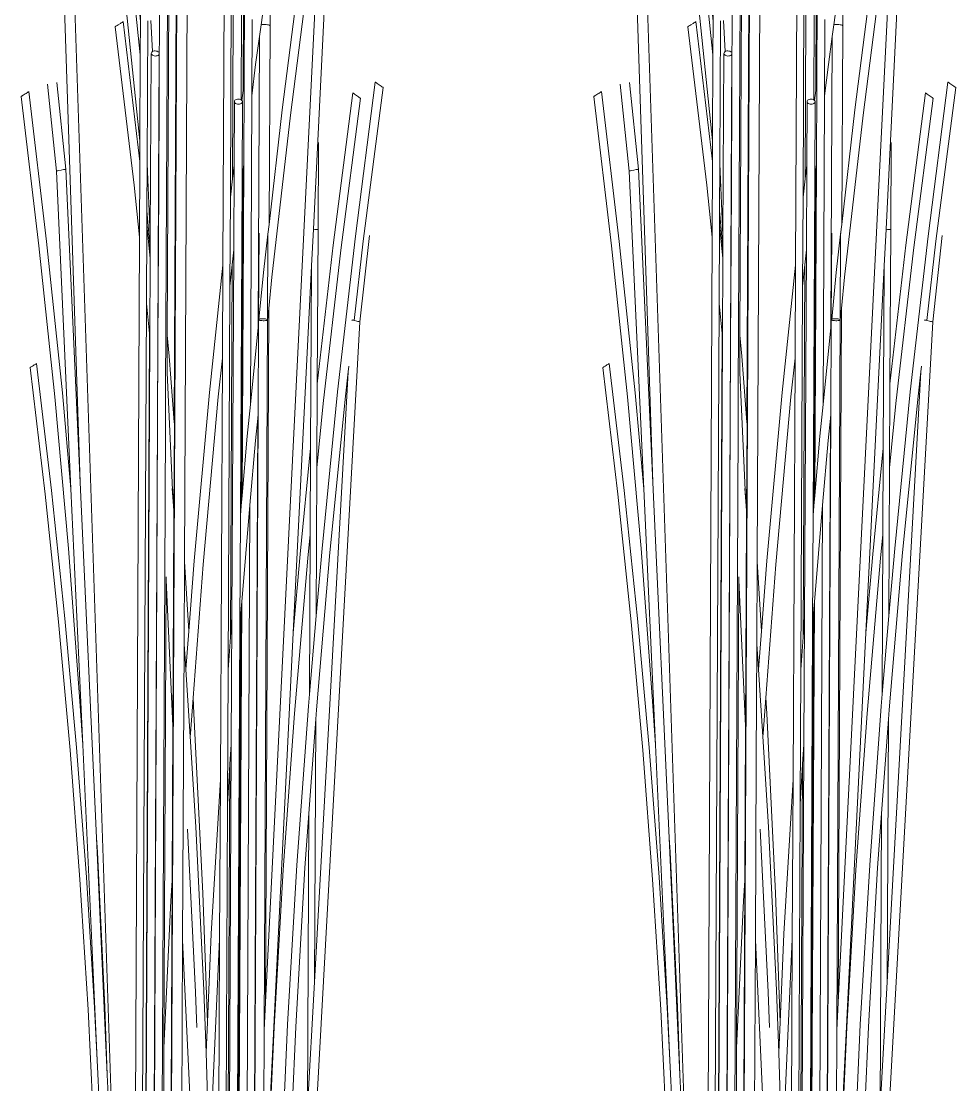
# Model space of a CAD drawing. Header units: inches. Extents: x 249 to 1192, y -18 to 440.
# Drawn here: x 631.338 to 632.329, y 181.661 to 182.788 of the extents above; entities that cross this region are included whole.
import ezdxf

# ---------------------------------------------------------------- set-up
doc = ezdxf.new("R2010")
doc.units = ezdxf.units.IN
doc.header["$MEASUREMENT"] = 0
doc.layers.add('DINDING', color=6, linetype='Continuous', lineweight=0)
doc.layers.add('VEGETASI', color=60, linetype='Continuous', lineweight=0)

# ---------------------------------------------------------------- blocks, each defined once
blk = doc.blocks.new('ampak samping')
for p, q in [((631.4911, 182.3965), (631.4942, 183.0554)), ((631.4929, 182.4555), (631.4957, 183.055)), ((631.4838, 182.6105), (631.4857, 183.0261)), ((631.5744, 182.7235), (631.5757, 182.9975)), ((631.5734, 182.7149), (631.5745, 182.9737)), ((632.0912, 182.6105), (632.0926, 182.917)), ((632.0985, 182.3965), (632.101, 182.9151)), ((632.1003, 182.4555), (632.1025, 182.9147)), ((632.1808, 182.7149), (632.1816, 182.8964)), ((632.1818, 182.7235), (632.1826, 182.8962)), ((631.4553, 182.8792), (631.4645, 182.7879)), ((632.0627, 182.8792), (632.0719, 182.7879)), ((631.4645, 182.7879), (631.4649, 182.8741)), ((632.0719, 182.7879), (632.0723, 182.8741)), ((631.5924, 182.7846), (631.6022, 182.8576)), ((631.6022, 182.8576), (631.6019, 182.7834)), ((631.6148, 182.6943), (631.6368, 182.8651)), ((631.6235, 182.6887), (631.6454, 182.8591)), ((632.1998, 182.7846), (632.2096, 182.8576)), ((632.2096, 182.8576), (632.2093, 182.7834)), ((632.2222, 182.6943), (632.2442, 182.8651)), ((632.2309, 182.6887), (632.2528, 182.8591)), ((631.5025, 182.8348), (631.5003, 182.3632)), ((631.5004, 182.3615), (631.5026, 182.8351)), ((631.6614, 182.8419), (631.6478, 182.5677)), ((632.1099, 182.8348), (632.1077, 182.3632)), ((632.1078, 182.3615), (632.11, 182.8351)), ((632.2688, 182.8419), (632.2552, 182.5677)), ((631.5518, 182.5298), (631.5531, 182.823)), ((631.5598, 182.6018), (631.5608, 182.8228)), ((632.1592, 182.5298), (632.1606, 182.823)), ((632.1672, 182.6018), (632.1682, 182.8228)), ((631.4639, 182.6615), (631.4492, 182.8019)), ((631.4643, 182.7527), (631.4586, 182.8075)), ((632.0713, 182.6615), (632.0566, 182.8019)), ((632.0717, 182.7527), (632.066, 182.8075)), ((631.4456, 182.7876), (631.445, 182.7871)), ((631.4456, 182.7876), (631.4461, 182.7878)), ((631.4461, 182.7878), (631.4462, 182.7879)), ((631.4638, 182.6397), (631.4462, 182.7879)), ((631.4643, 182.7527), (631.4645, 182.7879)), ((631.4714, 182.6374), (631.4721, 182.7886)), ((631.4756, 182.7892), (631.4771, 182.7561)), ((631.5621, 182.6213), (631.5629, 182.7958)), ((631.5712, 182.705), (631.5716, 182.7955)), ((631.5826, 182.7091), (631.583, 182.7902)), ((632.0531, 182.7876), (632.0524, 182.7871)), ((632.0531, 182.7876), (632.0535, 182.7878)), ((632.0535, 182.7878), (632.0536, 182.7879)), ((632.0712, 182.6397), (632.0536, 182.7879)), ((632.0717, 182.7527), (632.0719, 182.7879)), ((632.0788, 182.6374), (632.0795, 182.7886)), ((632.083, 182.7892), (632.0845, 182.7561)), ((632.1695, 182.6213), (632.1703, 182.7958)), ((632.1786, 182.705), (632.179, 182.7955)), ((632.1901, 182.7091), (632.1904, 182.7902)), ((631.4377, 182.7825), (631.4379, 182.7826)), ((631.4576, 182.6146), (631.4377, 182.7825)), ((631.4379, 182.7826), (631.4383, 182.7829)), ((631.4383, 182.7829), (631.439, 182.7833)), ((631.439, 182.7833), (631.4398, 182.7839)), ((631.439, 182.7833), (631.439, 182.7833)), ((631.4398, 182.7839), (631.4399, 182.7839)), ((631.4409, 182.7846), (631.4399, 182.7839)), ((631.4409, 182.7846), (631.4431, 182.7859)), ((631.4441, 182.7866), (631.4431, 182.7859)), ((631.4441, 182.7866), (631.4449, 182.7871)), ((631.4449, 182.7871), (631.445, 182.7871)), ((631.5907, 182.7722), (631.5924, 182.7846)), ((631.5924, 182.7846), (631.5935, 182.7847)), ((631.5924, 182.7846), (631.5924, 182.7846)), ((631.5935, 182.7847), (631.5949, 182.7848)), ((631.5949, 182.7848), (631.5963, 182.7848)), ((631.5963, 182.7848), (631.5978, 182.7847)), ((631.5978, 182.7847), (631.5991, 182.7846)), ((631.5991, 182.7846), (631.6003, 182.7844)), ((631.6003, 182.7844), (631.6012, 182.7841)), ((631.6019, 182.7834), (631.6009, 182.5728)), ((631.6012, 182.7841), (631.6017, 182.7838)), ((631.6017, 182.7838), (631.6019, 182.7834)), ((632.0451, 182.7825), (632.0453, 182.7826)), ((632.065, 182.6146), (632.0451, 182.7825)), ((632.0453, 182.7826), (632.0457, 182.7829)), ((632.0457, 182.7829), (632.0464, 182.7833)), ((632.0464, 182.7833), (632.0472, 182.7839)), ((632.0464, 182.7833), (632.0464, 182.7833)), ((632.0472, 182.7839), (632.0473, 182.7839)), ((632.0483, 182.7846), (632.0473, 182.7839)), ((632.0483, 182.7846), (632.0505, 182.7859)), ((632.0515, 182.7866), (632.0505, 182.7859)), ((632.0515, 182.7866), (632.0524, 182.7871)), ((632.0524, 182.7871), (632.0524, 182.7871)), ((632.1981, 182.7722), (632.1998, 182.7846)), ((632.1998, 182.7846), (632.201, 182.7847)), ((632.1998, 182.7846), (632.1998, 182.7846)), ((632.201, 182.7847), (632.2023, 182.7848)), ((632.2023, 182.7848), (632.2037, 182.7848)), ((632.2037, 182.7848), (632.2052, 182.7847)), ((632.2052, 182.7847), (632.2065, 182.7846)), ((632.2065, 182.7846), (632.2077, 182.7844)), ((632.2077, 182.7844), (632.2086, 182.7841)), ((632.2093, 182.7834), (632.2083, 182.5728)), ((632.2086, 182.7841), (632.2091, 182.7838)), ((632.2091, 182.7838), (632.2093, 182.7834)), ((631.5866, 182.7423), (631.5907, 182.7722)), ((631.5907, 182.7722), (631.5893, 182.4635)), ((632.1941, 182.7423), (632.1981, 182.7722)), ((632.1981, 182.7722), (632.1967, 182.4635)), ((631.4759, 182.7542), (631.4749, 182.5612)), ((631.4759, 182.7542), (631.476, 182.7549)), ((631.476, 182.7535), (631.4759, 182.7542)), ((631.476, 182.7549), (631.4764, 182.7556)), ((631.4764, 182.7529), (631.476, 182.7535)), ((631.4764, 182.7556), (631.4771, 182.7561)), ((631.4771, 182.7561), (631.478, 182.7565)), ((631.478, 182.7565), (631.479, 182.7568)), ((631.479, 182.7568), (631.4801, 182.7568)), ((631.4801, 182.7568), (631.4812, 182.7567)), ((631.4812, 182.7567), (631.4822, 182.7564)), ((631.4822, 182.7564), (631.4831, 182.7559)), ((631.4831, 182.7559), (631.4838, 182.7554)), ((631.4837, 182.6128), (631.4844, 182.754)), ((631.4838, 182.7554), (631.4842, 182.7547)), ((631.4842, 182.7547), (631.4844, 182.754)), ((631.4844, 182.754), (631.4842, 182.7533)), ((632.0833, 182.7542), (632.0823, 182.5612)), ((632.0833, 182.7542), (632.0834, 182.7549)), ((632.0834, 182.7535), (632.0833, 182.7542)), ((632.0834, 182.7549), (632.0838, 182.7556)), ((632.0838, 182.7529), (632.0834, 182.7535)), ((632.0838, 182.7556), (632.0845, 182.7561)), ((632.0845, 182.7561), (632.0854, 182.7565)), ((632.0854, 182.7565), (632.0864, 182.7568)), ((632.0864, 182.7568), (632.0875, 182.7568)), ((632.0875, 182.7568), (632.0886, 182.7567)), ((632.0886, 182.7567), (632.0897, 182.7564)), ((632.0897, 182.7564), (632.0905, 182.7559)), ((632.0905, 182.7559), (632.0912, 182.7554)), ((632.0911, 182.6128), (632.0918, 182.754)), ((632.0912, 182.7554), (632.0916, 182.7547)), ((632.0916, 182.7547), (632.0918, 182.754)), ((632.0918, 182.754), (632.0916, 182.7533)), ((631.4639, 182.6615), (631.4643, 182.7527)), ((631.4771, 182.7523), (631.4764, 182.7529)), ((631.478, 182.7518), (631.4771, 182.7523)), ((631.479, 182.7516), (631.478, 182.7518)), ((631.4801, 182.7514), (631.479, 182.7516)), ((631.4812, 182.7515), (631.4801, 182.7514)), ((631.4822, 182.7517), (631.4812, 182.7515)), ((631.4831, 182.7521), (631.4822, 182.7517)), ((631.4838, 182.7527), (631.4831, 182.7521)), ((631.4842, 182.7533), (631.4838, 182.7527)), ((631.5826, 182.7091), (631.5866, 182.7423)), ((632.0713, 182.6615), (632.0717, 182.7527)), ((632.0845, 182.7523), (632.0838, 182.7529)), ((632.0854, 182.7518), (632.0845, 182.7523)), ((632.0864, 182.7516), (632.0854, 182.7518)), ((632.0875, 182.7514), (632.0864, 182.7516)), ((632.0886, 182.7515), (632.0875, 182.7514)), ((632.0897, 182.7517), (632.0886, 182.7515)), ((632.0905, 182.7521), (632.0897, 182.7517)), ((632.0912, 182.7527), (632.0905, 182.7521)), ((632.0916, 182.7533), (632.0912, 182.7527)), ((632.1901, 182.7091), (632.1941, 182.7423)), ((631.366, 182.7215), (631.3753, 182.6294)), ((631.3759, 182.7234), (631.3852, 182.6313)), ((631.5734, 182.7149), (631.5744, 182.7235)), ((631.574, 182.6368), (631.5744, 182.7235)), ((631.6925, 182.5605), (631.7135, 182.7238)), ((631.7135, 182.7238), (631.7137, 182.7237)), ((631.7137, 182.7237), (631.7141, 182.7234)), ((631.7141, 182.7234), (631.7147, 182.723)), ((631.7147, 182.723), (631.7156, 182.7224)), ((631.7176, 182.721), (631.7156, 182.7224)), ((631.7197, 182.7195), (631.7176, 182.721)), ((631.9734, 182.7215), (631.9827, 182.6294)), ((631.9833, 182.7234), (631.9926, 182.6313)), ((632.1808, 182.7149), (632.1818, 182.7235)), ((632.1814, 182.6368), (632.1818, 182.7235)), ((632.2999, 182.5605), (632.3209, 182.7238)), ((632.3209, 182.7238), (632.3211, 182.7237)), ((632.3211, 182.7237), (632.3215, 182.7234)), ((632.3215, 182.7234), (632.3221, 182.723)), ((632.3221, 182.723), (632.323, 182.7224)), ((632.3251, 182.721), (632.323, 182.7224)), ((632.3271, 182.7195), (632.3251, 182.721)), ((631.338, 182.7086), (631.3382, 182.7087)), ((631.3568, 182.55), (631.338, 182.7086)), ((631.3382, 182.7087), (631.3385, 182.709)), ((631.3385, 182.709), (631.3392, 182.7094)), ((631.3392, 182.7094), (631.34, 182.7099)), ((631.34, 182.7099), (631.341, 182.7105)), ((631.34, 182.7099), (631.34, 182.7099)), ((631.342, 182.7112), (631.341, 182.7105)), ((631.341, 182.7105), (631.341, 182.7105)), ((631.3431, 182.7118), (631.342, 182.7112)), ((631.3431, 182.7118), (631.3449, 182.713)), ((631.3449, 182.713), (631.3455, 182.7134)), ((631.3455, 182.7134), (631.3459, 182.7136)), ((631.3459, 182.7136), (631.346, 182.7137)), ((631.3648, 182.5548), (631.346, 182.7137)), ((631.5721, 182.7043), (631.5734, 182.7149)), ((631.5811, 182.382), (631.5826, 182.7091)), ((631.6688, 182.5508), (631.6896, 182.7123)), ((631.6896, 182.7123), (631.6897, 182.7122)), ((631.6897, 182.7122), (631.6901, 182.7119)), ((631.6901, 182.7119), (631.6908, 182.7115)), ((631.6908, 182.7115), (631.6916, 182.7109)), ((631.6937, 182.7095), (631.6916, 182.7109)), ((631.6957, 182.7081), (631.6937, 182.7095)), ((631.7008, 182.555), (631.7218, 182.7181)), ((631.7197, 182.7195), (631.7206, 182.7189)), ((631.7206, 182.7189), (631.7212, 182.7185)), ((631.7212, 182.7185), (631.7216, 182.7182)), ((631.7216, 182.7182), (631.7218, 182.7181)), ((631.9454, 182.7086), (631.9456, 182.7087)), ((631.9642, 182.55), (631.9454, 182.7086)), ((631.9456, 182.7087), (631.946, 182.709)), ((631.946, 182.709), (631.9466, 182.7094)), ((631.9466, 182.7094), (631.9474, 182.7099)), ((631.9474, 182.7099), (631.9484, 182.7105)), ((631.9474, 182.7099), (631.9474, 182.7099)), ((631.9494, 182.7112), (631.9484, 182.7105)), ((631.9484, 182.7105), (631.9484, 182.7105)), ((631.9505, 182.7118), (631.9494, 182.7112)), ((631.9505, 182.7118), (631.9523, 182.713)), ((631.9523, 182.713), (631.9529, 182.7134)), ((631.9529, 182.7134), (631.9533, 182.7136)), ((631.9533, 182.7136), (631.9534, 182.7137)), ((631.9723, 182.5548), (631.9534, 182.7137)), ((632.1795, 182.7043), (632.1808, 182.7149)), ((632.1885, 182.382), (632.1901, 182.7091)), ((632.2762, 182.5508), (632.297, 182.7123)), ((632.297, 182.7123), (632.2971, 182.7122)), ((632.2971, 182.7122), (632.2976, 182.7119)), ((632.2976, 182.7119), (632.2982, 182.7115)), ((632.2982, 182.7115), (632.299, 182.7109)), ((632.3011, 182.7095), (632.299, 182.7109)), ((632.3031, 182.7081), (632.3011, 182.7095)), ((632.3082, 182.555), (632.3292, 182.7181)), ((632.3271, 182.7195), (632.328, 182.7189)), ((632.328, 182.7189), (632.3286, 182.7185)), ((632.3286, 182.7185), (632.329, 182.7182)), ((632.329, 182.7182), (632.3292, 182.7181)), ((631.5638, 182.6355), (631.5641, 182.7032)), ((631.5641, 182.7032), (631.5643, 182.7039)), ((631.5643, 182.7025), (631.5641, 182.7032)), ((631.5643, 182.7039), (631.5647, 182.7045)), ((631.5647, 182.7018), (631.5643, 182.7025)), ((631.5647, 182.7045), (631.5654, 182.705)), ((631.5654, 182.7012), (631.5647, 182.7018)), ((631.5654, 182.705), (631.5663, 182.7054)), ((631.5663, 182.7008), (631.5654, 182.7012)), ((631.5663, 182.7054), (631.5673, 182.7057)), ((631.5673, 182.7005), (631.5663, 182.7008)), ((631.5673, 182.7057), (631.5684, 182.7057)), ((631.5684, 182.7003), (631.5673, 182.7005)), ((631.5684, 182.7057), (631.5695, 182.7056)), ((631.5695, 182.7004), (631.5684, 182.7003)), ((631.5695, 182.7056), (631.5705, 182.7053)), ((631.5705, 182.7006), (631.5695, 182.7004)), ((631.5705, 182.7053), (631.5712, 182.705)), ((631.5714, 182.7011), (631.5705, 182.7006)), ((631.5712, 182.705), (631.5714, 182.7049)), ((631.5714, 182.7049), (631.5721, 182.7043)), ((631.5721, 182.7016), (631.5714, 182.7011)), ((631.5721, 182.7043), (631.5725, 182.7036)), ((631.5725, 182.7022), (631.5721, 182.7016)), ((631.5723, 182.6226), (631.5727, 182.7029)), ((631.5725, 182.7036), (631.5727, 182.7029)), ((631.5727, 182.7029), (631.5725, 182.7022)), ((631.677, 182.5454), (631.6977, 182.7066)), ((631.6957, 182.7081), (631.6965, 182.7075)), ((631.6965, 182.7075), (631.6972, 182.707)), ((631.6972, 182.707), (631.6976, 182.7067)), ((631.6976, 182.7067), (631.6977, 182.7066)), ((632.1712, 182.6355), (632.1716, 182.7032)), ((632.1716, 182.7032), (632.1717, 182.7039)), ((632.1717, 182.7025), (632.1716, 182.7032)), ((632.1717, 182.7039), (632.1721, 182.7045)), ((632.1721, 182.7018), (632.1717, 182.7025)), ((632.1721, 182.7045), (632.1728, 182.705)), ((632.1728, 182.7012), (632.1721, 182.7018)), ((632.1728, 182.705), (632.1737, 182.7054)), ((632.1737, 182.7008), (632.1728, 182.7012)), ((632.1737, 182.7054), (632.1747, 182.7057)), ((632.1747, 182.7005), (632.1737, 182.7008)), ((632.1747, 182.7057), (632.1758, 182.7057)), ((632.1758, 182.7003), (632.1747, 182.7005)), ((632.1758, 182.7057), (632.1769, 182.7056)), ((632.1769, 182.7004), (632.1758, 182.7003)), ((632.1769, 182.7056), (632.178, 182.7053)), ((632.1779, 182.7006), (632.1769, 182.7004)), ((632.1788, 182.7011), (632.1779, 182.7006)), ((632.178, 182.7053), (632.1786, 182.705)), ((632.1786, 182.705), (632.1788, 182.7049)), ((632.1788, 182.7049), (632.1795, 182.7043)), ((632.1795, 182.7016), (632.1788, 182.7011)), ((632.1795, 182.7043), (632.1799, 182.7036)), ((632.1799, 182.7022), (632.1795, 182.7016)), ((632.1797, 182.6226), (632.1801, 182.7029)), ((632.1799, 182.7036), (632.1801, 182.7029)), ((632.1801, 182.7029), (632.1799, 182.7022)), ((632.2844, 182.5454), (632.3051, 182.7066)), ((632.3031, 182.7081), (632.304, 182.7075)), ((632.304, 182.7075), (632.3046, 182.707)), ((632.3046, 182.707), (632.305, 182.7067)), ((632.305, 182.7067), (632.3051, 182.7066)), ((631.6009, 182.5728), (631.6148, 182.6943)), ((631.6038, 182.5169), (631.6235, 182.6887)), ((632.2083, 182.5728), (632.2222, 182.6943)), ((632.2112, 182.5169), (632.2309, 182.6887)), ((631.4638, 182.6397), (631.4639, 182.6615)), ((631.6532, 182.6598), (631.6528, 182.5675)), ((632.0712, 182.6397), (632.0713, 182.6615)), ((632.2606, 182.6598), (632.2602, 182.5675)), ((631.3753, 182.6294), (631.3754, 182.6295)), ((631.3754, 182.6295), (631.3759, 182.6295)), ((631.3767, 182.6297), (631.3759, 182.6296)), ((631.3759, 182.6296), (631.3759, 182.6295)), ((631.3778, 182.6299), (631.3767, 182.6297)), ((631.3778, 182.6299), (631.3802, 182.6304)), ((631.3802, 182.6304), (631.3827, 182.6309)), ((631.3837, 182.6311), (631.3827, 182.6309)), ((631.3845, 182.6312), (631.3837, 182.6311)), ((631.3845, 182.6312), (631.385, 182.6313)), ((631.385, 182.6313), (631.3852, 182.6313)), ((631.4634, 182.5593), (631.4638, 182.6397)), ((631.4712, 182.5874), (631.4714, 182.6374)), ((631.4714, 182.6374), (631.4749, 182.5612)), ((631.5621, 182.6213), (631.5638, 182.6355)), ((631.5634, 182.5459), (631.5638, 182.6355)), ((631.573, 182.6284), (631.574, 182.6368)), ((631.9827, 182.6294), (631.9828, 182.6295)), ((631.9828, 182.6295), (631.9833, 182.6295)), ((631.9841, 182.6297), (631.9833, 182.6296)), ((631.9833, 182.6296), (631.9833, 182.6295)), ((631.9852, 182.6299), (631.9841, 182.6297)), ((631.9852, 182.6299), (631.9877, 182.6304)), ((631.9877, 182.6304), (631.9901, 182.6309)), ((631.9912, 182.6311), (631.9901, 182.6309)), ((631.992, 182.6312), (631.9912, 182.6311)), ((631.992, 182.6312), (631.9924, 182.6313)), ((631.9924, 182.6313), (631.9926, 182.6313)), ((632.0708, 182.5593), (632.0712, 182.6397)), ((632.0786, 182.5874), (632.0788, 182.6374)), ((632.0788, 182.6374), (632.0823, 182.5612)), ((632.1695, 182.6213), (632.1712, 182.6355)), ((632.1708, 182.5459), (632.1712, 182.6355)), ((632.1804, 182.6284), (632.1814, 182.6368)), ((631.5598, 182.6018), (631.5621, 182.6213)), ((631.5723, 182.6226), (631.573, 182.6284)), ((632.1672, 182.6018), (632.1695, 182.6213)), ((632.1797, 182.6226), (632.1804, 182.6284)), ((631.4634, 182.5593), (631.4576, 182.6146)), ((631.4829, 182.4482), (631.4837, 182.6128)), ((631.483, 182.4463), (631.4838, 182.6105)), ((631.4837, 182.6128), (631.4838, 182.6105)), ((632.0708, 182.5593), (632.065, 182.6146)), ((632.0903, 182.4482), (632.0911, 182.6128)), ((632.0904, 182.4463), (632.0912, 182.6105)), ((632.0911, 182.6128), (632.0912, 182.6105)), ((631.5593, 182.5074), (631.5598, 182.6018)), ((632.1667, 182.5074), (632.1672, 182.6018)), ((631.4711, 182.5719), (631.4712, 182.5874)), ((631.4744, 182.5514), (631.4712, 182.5874)), ((632.0785, 182.5719), (632.0786, 182.5874)), ((632.0818, 182.5514), (632.0786, 182.5874)), ((631.4707, 182.4889), (631.4711, 182.5719)), ((631.4744, 182.5405), (631.4711, 182.5719)), ((631.5903, 182.5637), (631.5898, 182.4719)), ((631.5951, 182.522), (631.5997, 182.5624)), ((631.5997, 182.5624), (631.5993, 182.4716)), ((631.5997, 182.5624), (631.6009, 182.5728)), ((631.5997, 182.5635), (631.5997, 182.5624)), ((631.6478, 182.5677), (631.6458, 182.5291)), ((631.6494, 182.5676), (631.6478, 182.5677)), ((631.6511, 182.5676), (631.6494, 182.5676)), ((631.6511, 182.5676), (631.6518, 182.5676)), ((631.6518, 182.5676), (631.6523, 182.5675)), ((631.652, 182.4038), (631.6528, 182.5675)), ((631.6523, 182.5675), (631.6527, 182.5675)), ((631.6527, 182.5675), (631.6528, 182.5675)), ((632.0781, 182.4889), (632.0785, 182.5719)), ((632.0818, 182.5405), (632.0785, 182.5719)), ((632.1977, 182.5637), (632.1972, 182.4719)), ((632.2025, 182.522), (632.2071, 182.5624)), ((632.2071, 182.5624), (632.2067, 182.4716)), ((632.2071, 182.5624), (632.2083, 182.5728)), ((632.2072, 182.5635), (632.2071, 182.5624)), ((632.2552, 182.5677), (632.2533, 182.5291)), ((632.2568, 182.5676), (632.2552, 182.5677)), ((632.2585, 182.5676), (632.2568, 182.5676)), ((632.2585, 182.5676), (632.2592, 182.5676)), ((632.2592, 182.5676), (632.2597, 182.5675)), ((632.2594, 182.4038), (632.2602, 182.5675)), ((632.2597, 182.5675), (632.2601, 182.5675)), ((632.2601, 182.5675), (632.2602, 182.5675)), ((631.3816, 182.3944), (631.3648, 182.5548)), ((631.4744, 182.5405), (631.4744, 182.5514)), ((631.4748, 182.5468), (631.4744, 182.5514)), ((631.4748, 182.5468), (631.4749, 182.5612)), ((631.652, 182.4038), (631.6688, 182.5508)), ((631.6736, 182.3955), (631.6925, 182.5605)), ((631.6912, 182.471), (631.7008, 182.555)), ((631.7074, 182.561), (631.6972, 182.4694)), ((631.989, 182.3944), (631.9723, 182.5548)), ((632.0818, 182.5405), (632.0818, 182.5514)), ((632.0823, 182.5468), (632.0818, 182.5514)), ((632.0823, 182.5468), (632.0823, 182.5612)), ((632.2594, 182.4038), (632.2762, 182.5508)), ((632.281, 182.3955), (632.2999, 182.5605)), ((632.2986, 182.471), (632.3082, 182.555)), ((632.3148, 182.561), (632.3047, 182.4694)), ((631.3735, 182.3902), (631.3568, 182.55)), ((631.4748, 182.5365), (631.4744, 182.5405)), ((631.4748, 182.5365), (631.4748, 182.5468)), ((631.5617, 182.53), (631.5634, 182.5459)), ((631.6584, 182.3829), (631.677, 182.5454)), ((631.9809, 182.3902), (631.9642, 182.55)), ((632.0822, 182.5365), (632.0818, 182.5405)), ((632.0822, 182.5365), (632.0823, 182.5468)), ((632.1691, 182.53), (632.1708, 182.5459)), ((632.2658, 182.3829), (632.2844, 182.5454)), ((631.4744, 182.4537), (631.4748, 182.5365)), ((631.5376, 182.3947), (631.5518, 182.5298)), ((631.5513, 182.4311), (631.5518, 182.5298)), ((631.5593, 182.5074), (631.5617, 182.53)), ((632.0818, 182.4537), (632.0822, 182.5365)), ((632.145, 182.3947), (632.1592, 182.5298)), ((632.1587, 182.4311), (632.1592, 182.5298)), ((632.1667, 182.5074), (632.1691, 182.53)), ((631.5901, 182.4722), (631.5951, 182.522)), ((631.6005, 182.4838), (631.6038, 182.5169)), ((632.1976, 182.4722), (632.2025, 182.522)), ((632.2079, 182.4838), (632.2112, 182.5169)), ((631.474, 182.4573), (631.4707, 182.4889)), ((631.5993, 182.4716), (631.6005, 182.4838)), ((632.0814, 182.4573), (632.0781, 182.4889)), ((632.2067, 182.4716), (632.2079, 182.4838)), ((631.5898, 182.4719), (631.59, 182.4721)), ((631.59, 182.4716), (631.5898, 182.4719)), ((631.5898, 182.4719), (631.5898, 182.4688)), ((631.59, 182.4721), (631.5901, 182.4722)), ((631.5905, 182.4714), (631.59, 182.4716)), ((631.5901, 182.4722), (631.5904, 182.4724)), ((631.5904, 182.4724), (631.5912, 182.4726)), ((631.5912, 182.4726), (631.5922, 182.4727)), ((631.5922, 182.4727), (631.5933, 182.4728)), ((631.5933, 182.4728), (631.5945, 182.4728)), ((631.5945, 182.4728), (631.5958, 182.4727)), ((631.5958, 182.4727), (631.5969, 182.4726)), ((631.5969, 182.4726), (631.5979, 182.4724)), ((631.5979, 182.4724), (631.5987, 182.4721)), ((631.5987, 182.4721), (631.5991, 182.4719)), ((631.5991, 182.4719), (631.5993, 182.4716)), ((631.5993, 182.4716), (631.5991, 182.4714)), ((631.6886, 182.4716), (631.689, 182.4715)), ((632.1972, 182.4719), (632.1974, 182.4721)), ((632.1974, 182.4716), (632.1972, 182.4719)), ((632.1972, 182.4719), (632.1972, 182.4688)), ((632.1974, 182.4721), (632.1976, 182.4722)), ((632.1979, 182.4714), (632.1974, 182.4716)), ((632.1976, 182.4722), (632.1979, 182.4724)), ((632.1979, 182.4724), (632.1986, 182.4726)), ((632.1986, 182.4726), (632.1996, 182.4727)), ((632.1996, 182.4727), (632.2007, 182.4728)), ((632.2007, 182.4728), (632.202, 182.4728)), ((632.202, 182.4728), (632.2032, 182.4727)), ((632.2032, 182.4727), (632.2043, 182.4726)), ((632.2043, 182.4726), (632.2053, 182.4724)), ((632.2053, 182.4724), (632.2061, 182.4721)), ((632.2061, 182.4721), (632.2065, 182.4719)), ((632.2065, 182.4719), (632.2067, 182.4716)), ((632.2067, 182.4716), (632.2065, 182.4714)), ((632.296, 182.4716), (632.2964, 182.4715)), ((631.5811, 182.382), (631.5893, 182.4635)), ((631.5893, 182.4635), (631.5898, 182.4688)), ((631.5898, 182.4688), (631.5893, 182.372)), ((631.5912, 182.4711), (631.5905, 182.4714)), ((631.5922, 182.4709), (631.5912, 182.4711)), ((631.5933, 182.4708), (631.5922, 182.4709)), ((631.5946, 182.4707), (631.5933, 182.4708)), ((631.5958, 182.4707), (631.5946, 182.4707)), ((631.5969, 182.4708), (631.5958, 182.4707)), ((631.5979, 182.4709), (631.5969, 182.4708)), ((631.5987, 182.4711), (631.5979, 182.4709)), ((631.5991, 182.4714), (631.5987, 182.4711)), ((631.689, 182.4715), (631.6894, 182.4714)), ((631.6894, 182.4714), (631.6899, 182.4713)), ((631.6899, 182.4713), (631.6903, 182.4712)), ((631.6903, 182.4712), (631.6912, 182.471)), ((631.6912, 182.471), (631.6914, 182.4709)), ((631.6914, 182.4709), (631.6938, 182.4703)), ((631.6938, 182.4703), (631.6949, 182.47)), ((631.6949, 182.47), (631.6959, 182.4698)), ((631.6959, 182.4698), (631.6966, 182.4696)), ((631.6966, 182.4696), (631.6971, 182.4695)), ((631.6971, 182.4695), (631.6972, 182.4694)), ((632.1885, 182.382), (632.1967, 182.4635)), ((632.1967, 182.4635), (632.1972, 182.4688)), ((632.1972, 182.4688), (632.1967, 182.372)), ((632.1986, 182.4711), (632.1979, 182.4714)), ((632.1996, 182.4709), (632.1986, 182.4711)), ((632.2007, 182.4708), (632.1996, 182.4709)), ((632.202, 182.4707), (632.2007, 182.4708)), ((632.2032, 182.4707), (632.202, 182.4707)), ((632.2043, 182.4708), (632.2032, 182.4707)), ((632.2053, 182.4709), (632.2043, 182.4708)), ((632.2061, 182.4711), (632.2053, 182.4709)), ((632.2065, 182.4714), (632.2061, 182.4711)), ((632.2964, 182.4715), (632.2968, 182.4714)), ((632.2968, 182.4714), (632.2973, 182.4713)), ((632.2973, 182.4713), (632.2977, 182.4712)), ((632.2977, 182.4712), (632.2986, 182.471)), ((632.2986, 182.471), (632.2988, 182.4709)), ((632.2988, 182.4709), (632.3012, 182.4703)), ((632.3012, 182.4703), (632.3024, 182.47)), ((632.3024, 182.47), (632.3033, 182.4698)), ((632.3033, 182.4698), (632.304, 182.4696)), ((632.304, 182.4696), (632.3045, 182.4695)), ((632.3045, 182.4695), (632.3047, 182.4694)), ((631.4744, 182.4537), (631.474, 182.4573)), ((631.4927, 182.4155), (631.4929, 182.4555)), ((631.4949, 182.4331), (631.4929, 182.4555)), ((632.0818, 182.4537), (632.0814, 182.4573)), ((632.1002, 182.4155), (632.1003, 182.4555)), ((632.1024, 182.4331), (632.1003, 182.4555)), ((631.4825, 182.3653), (631.4829, 182.4482)), ((631.4826, 182.3635), (631.483, 182.4463)), ((632.0899, 182.3653), (632.0903, 182.4482)), ((632.09, 182.3635), (632.0904, 182.4463)), ((631.5003, 182.3632), (631.4949, 182.4331)), ((631.547, 182.3901), (631.5513, 182.4311)), ((632.1077, 182.3632), (632.1024, 182.4331)), ((632.1544, 182.3901), (632.1587, 182.4311)), ((631.3475, 182.4211), (631.3476, 182.4212)), ((631.3476, 182.4212), (631.3479, 182.4214)), ((631.3479, 182.4214), (631.3485, 182.4218)), ((631.3485, 182.4218), (631.3492, 182.4222)), ((631.3492, 182.4222), (631.35, 182.4227)), ((631.3492, 182.4222), (631.3492, 182.4222)), ((631.35, 182.4227), (631.3509, 182.4233)), ((631.35, 182.4227), (631.35, 182.4227)), ((631.3509, 182.4233), (631.3518, 182.4238)), ((631.3509, 182.4233), (631.3509, 182.4233)), ((631.3518, 182.4238), (631.3526, 182.4243)), ((631.3518, 182.4238), (631.3518, 182.4238)), ((631.3533, 182.4248), (631.3526, 182.4244)), ((631.3526, 182.4243), (631.3526, 182.4244)), ((631.3533, 182.4248), (631.3538, 182.4251)), ((631.3538, 182.4251), (631.3542, 182.4254)), ((631.3542, 182.4254), (631.3543, 182.4254)), ((631.4927, 182.4119), (631.4927, 182.4155)), ((631.682, 182.3907), (631.6849, 182.4165)), ((631.6853, 182.4226), (631.6849, 182.4165)), ((631.9549, 182.4211), (631.955, 182.4212)), ((631.955, 182.4212), (631.9554, 182.4214)), ((631.9554, 182.4214), (631.9559, 182.4218)), ((631.9559, 182.4218), (631.9566, 182.4222)), ((631.9566, 182.4222), (631.9574, 182.4227)), ((631.9566, 182.4222), (631.9566, 182.4222)), ((631.9574, 182.4227), (631.9583, 182.4233)), ((631.9574, 182.4227), (631.9574, 182.4227)), ((631.9583, 182.4233), (631.9592, 182.4238)), ((631.9583, 182.4233), (631.9583, 182.4233)), ((631.9592, 182.4238), (631.96, 182.4243)), ((631.9592, 182.4238), (631.9592, 182.4238)), ((631.9607, 182.4248), (631.96, 182.4244)), ((631.96, 182.4243), (631.96, 182.4244)), ((631.9607, 182.4248), (631.9612, 182.4251)), ((631.9612, 182.4251), (631.9616, 182.4254)), ((631.9616, 182.4254), (631.9617, 182.4254)), ((632.1001, 182.4119), (632.1002, 182.4155)), ((632.2894, 182.3907), (632.2923, 182.4165)), ((632.2927, 182.4226), (632.2923, 182.4165)), ((631.5888, 182.3669), (631.5893, 182.372)), ((632.1962, 182.3669), (632.1967, 182.372)), ((631.4826, 182.3635), (631.4825, 182.3653)), ((631.5004, 182.3615), (631.5003, 182.3632)), ((632.09, 182.3635), (632.0899, 182.3653)), ((632.1078, 182.3615), (632.1077, 182.3632))]:
    blk.add_line(p, q)
at = {"layer": 'VEGETASI'}
for p, q in [((631.6516, 182.8446), (631.5971, 181.7478)), ((632.259, 182.8446), (632.2045, 181.7478)), ((631.3826, 182.8376), (631.4005, 182.2991)), ((631.3937, 182.839), (631.4404, 181.4305)), ((631.503, 182.8362), (631.4939, 180.9436)), ((631.5141, 182.8359), (631.5112, 182.2153)), ((631.99, 182.8376), (632.0079, 182.2991)), ((632.0011, 182.839), (632.0478, 181.4305)), ((632.1104, 182.8362), (632.1013, 180.9436)), ((632.1216, 182.8359), (632.1186, 182.2153)), ((631.3852, 182.6313), (631.4005, 182.2991)), ((631.5723, 182.2854), (631.574, 182.6368)), ((631.9926, 182.6313), (632.0079, 182.2991)), ((632.1797, 182.2854), (632.1814, 182.6368)), ((631.3753, 182.6294), (631.3907, 182.2925)), ((631.5723, 182.6226), (631.5705, 182.2643)), ((631.573, 182.6284), (631.5714, 182.2743)), ((631.9827, 182.6294), (631.9982, 182.2925)), ((632.1797, 182.6226), (632.1779, 182.2643)), ((632.1804, 182.6284), (632.1788, 182.2743)), ((631.4564, 181.0807), (631.4634, 182.5593)), ((632.0638, 181.0807), (632.0708, 182.5593)), ((631.5634, 182.5459), (631.5615, 182.1566)), ((632.1708, 182.5459), (632.1689, 182.1566)), ((631.5617, 182.53), (631.5599, 182.1351)), ((631.6458, 182.5291), (631.6265, 182.1398)), ((631.6449, 182.3355), (631.6458, 182.5291)), ((632.1691, 182.53), (632.1673, 182.1351)), ((632.2533, 182.5291), (632.2339, 182.1398)), ((632.2523, 182.3355), (632.2533, 182.5291)), ((631.5574, 182.1005), (631.5593, 182.5074)), ((632.1648, 182.1005), (632.1667, 182.5074)), ((631.4635, 180.9436), (631.4707, 182.4889)), ((631.6005, 182.4838), (631.5971, 181.7478)), ((632.0709, 180.9436), (632.0781, 182.4889)), ((632.2079, 182.4838), (632.2045, 181.7478)), ((631.5993, 182.4716), (631.5957, 181.7187)), ((632.2067, 182.4716), (632.2031, 181.7187)), ((631.6972, 182.4694), (631.6482, 181.5845)), ((632.3047, 182.4694), (632.2556, 181.5845)), ((631.474, 182.4573), (631.467, 180.9436)), ((631.4744, 182.4537), (631.4672, 180.9436)), ((632.0814, 182.4573), (632.0744, 180.9436)), ((632.0818, 182.4537), (632.0746, 180.9436)), ((631.5492, 181.9843), (631.5513, 182.4311)), ((632.1566, 181.9843), (632.1587, 182.4311)), ((631.3634, 182.2868), (631.3475, 182.4211)), ((631.3702, 182.2908), (631.3543, 182.4254)), ((631.4927, 182.4155), (631.4988, 182.2837)), ((631.6849, 182.4165), (631.649, 181.7693)), ((631.9708, 182.2868), (631.9549, 182.4211)), ((631.9776, 182.2908), (631.9617, 182.4254)), ((632.1002, 182.4155), (632.1062, 182.2837)), ((632.2923, 182.4165), (632.2564, 181.7693)), ((631.3907, 182.2925), (631.3816, 182.3944)), ((631.4909, 182.3509), (631.4911, 182.3965)), ((631.5214, 182.216), (631.5376, 182.3947)), ((631.6516, 182.3147), (631.652, 182.4038)), ((631.657, 182.2292), (631.6736, 182.3955)), ((631.9982, 182.2925), (631.989, 182.3944)), ((632.0983, 182.3509), (632.0985, 182.3965)), ((632.1288, 182.216), (632.145, 182.3947)), ((632.259, 182.3147), (632.2594, 182.4038)), ((632.2644, 182.2292), (632.281, 182.3955)), ((631.388, 182.2293), (631.3735, 182.3902)), ((631.5309, 182.2121), (631.547, 182.3901)), ((631.5777, 182.3482), (631.5811, 182.382)), ((631.6516, 182.3147), (631.6584, 182.3829)), ((631.6654, 182.225), (631.682, 182.3907)), ((631.9954, 182.2293), (631.9809, 182.3902)), ((632.1383, 182.2121), (632.1544, 182.3901)), ((632.1851, 182.3482), (632.1885, 182.382)), ((632.259, 182.3147), (632.2658, 182.3829)), ((632.2728, 182.225), (632.2894, 182.3907)), ((631.5893, 182.372), (631.5852, 181.5073)), ((632.1967, 182.372), (632.1926, 181.5073)), ((631.4825, 182.3653), (631.4757, 180.9436)), ((631.476, 180.9436), (631.4826, 182.3635)), ((631.5, 182.2691), (631.5004, 182.3615)), ((631.5888, 182.3669), (631.5848, 181.5001)), ((631.5865, 182.3438), (631.5888, 182.3669)), ((632.0899, 182.3653), (632.0831, 180.9436)), ((632.0834, 180.9436), (632.09, 182.3635)), ((632.1074, 182.2691), (632.1078, 182.3615)), ((632.1962, 182.3669), (632.1922, 181.5001)), ((632.1939, 182.3438), (632.1962, 182.3669)), ((631.4906, 182.2889), (631.4909, 182.3509)), ((631.5723, 182.2854), (631.5777, 182.3482)), ((632.098, 182.2889), (632.0983, 182.3509)), ((632.1797, 182.2854), (632.1851, 182.3482)), ((631.5806, 182.2752), (631.5865, 182.3438)), ((632.188, 182.2752), (632.1939, 182.3438)), ((631.6337, 182.2233), (631.6449, 182.3355)), ((631.6445, 182.244), (631.6449, 182.3355)), ((632.2411, 182.2233), (632.2523, 182.3355)), ((632.2519, 182.244), (632.2523, 182.3355)), ((631.6508, 182.1577), (631.6516, 182.3147)), ((632.2583, 182.1577), (632.259, 182.3147)), ((631.3907, 182.2925), (631.4032, 182.0209)), ((631.4005, 182.2991), (631.4178, 181.9226)), ((631.4988, 182.2837), (631.498, 182.2928)), ((631.9982, 182.2925), (632.0106, 182.0209)), ((632.0079, 182.2991), (632.0252, 181.9226)), ((632.1062, 182.2837), (632.1054, 182.2928)), ((631.3775, 182.1515), (631.3634, 182.2868)), ((631.3844, 182.1551), (631.3702, 182.2908)), ((631.4905, 182.2758), (631.4906, 182.2889)), ((631.4992, 182.279), (631.4988, 182.2837)), ((631.5714, 182.2743), (631.5723, 182.2854)), ((631.9849, 182.1515), (631.9708, 182.2868)), ((631.9918, 182.1551), (631.9776, 182.2908)), ((632.098, 182.2758), (632.098, 182.2889)), ((632.1066, 182.279), (632.1062, 182.2837)), ((632.1788, 182.2743), (632.1797, 182.2854)), ((631.4843, 180.9436), (631.4905, 182.2758)), ((631.5, 182.2691), (631.4992, 182.279)), ((631.4996, 182.1796), (631.5, 182.2691)), ((631.5705, 182.2643), (631.5714, 182.2743)), ((631.5718, 182.1728), (631.5806, 182.2752)), ((631.5761, 181.3251), (631.5806, 182.2752)), ((632.0917, 180.9436), (632.098, 182.2758)), ((632.1074, 182.2691), (632.1066, 182.279)), ((632.107, 182.1796), (632.1074, 182.2691)), ((632.1779, 182.2643), (632.1788, 182.2743)), ((632.1792, 182.1728), (632.188, 182.2752)), ((632.1836, 181.3251), (632.188, 182.2752)), ((631.5699, 182.1478), (631.5705, 182.2643)), ((632.1774, 182.1478), (632.1779, 182.2643)), ((631.642, 182.2191), (631.6445, 182.244)), ((631.6437, 182.0748), (631.6445, 182.244)), ((632.2494, 182.2191), (632.2519, 182.244)), ((632.2511, 182.0748), (632.2519, 182.244)), ((631.4003, 182.0675), (631.388, 182.2293)), ((631.6508, 182.1577), (631.657, 182.2292)), ((631.6511, 182.0582), (631.6654, 182.225)), ((632.0077, 182.0675), (631.9954, 182.2293)), ((632.2583, 182.1577), (632.2644, 182.2292)), ((632.2585, 182.0582), (632.2728, 182.225)), ((631.5112, 182.2153), (631.5108, 182.1278)), ((631.5158, 182.1416), (631.5112, 182.2153)), ((631.5158, 182.1416), (631.5214, 182.216)), ((631.6265, 182.1398), (631.6337, 182.2233)), ((631.6278, 182.0542), (631.642, 182.2191)), ((632.1186, 182.2153), (632.1182, 182.1278)), ((632.1232, 182.1416), (632.1186, 182.2153)), ((632.1232, 182.1416), (632.1288, 182.216)), ((632.2339, 182.1398), (632.2411, 182.2233)), ((632.2352, 182.0542), (632.2494, 182.2191)), ((631.5202, 182.0708), (631.5309, 182.2121)), ((632.1276, 182.0708), (632.1383, 182.2121)), ((631.4894, 181.6998), (631.4917, 182.1956)), ((631.4917, 182.1993), (631.4917, 182.1956)), ((631.4917, 182.1956), (631.4988, 182.0412)), ((632.0968, 181.6998), (632.0991, 182.1956)), ((632.0991, 182.1993), (632.0991, 182.1956)), ((632.0991, 182.1956), (632.1062, 182.0412)), ((631.4989, 182.0391), (631.4996, 182.1796)), ((632.1063, 182.0391), (632.107, 182.1796)), ((631.5669, 181.1397), (631.5718, 182.1728)), ((631.5708, 182.1603), (631.5715, 182.1696)), ((631.5715, 182.1696), (631.5718, 182.1728)), ((632.1744, 181.1397), (632.1792, 182.1728)), ((632.1783, 182.1603), (632.1789, 182.1696)), ((632.1789, 182.1696), (632.1792, 182.1728)), ((631.5599, 182.1351), (631.5615, 182.1566)), ((631.5608, 182.0215), (631.5615, 182.1566)), ((631.5708, 182.1603), (631.566, 181.1212)), ((631.5699, 182.1478), (631.5708, 182.1603)), ((631.6437, 182.0748), (631.6508, 182.1577)), ((632.1673, 182.1351), (632.1689, 182.1566)), ((632.1682, 182.0215), (632.1689, 182.1566)), ((632.1783, 182.1603), (632.1734, 181.1212)), ((632.1774, 182.1478), (632.1783, 182.1603)), ((632.2511, 182.0748), (632.2583, 182.1577)), ((631.3898, 182.0153), (631.3775, 182.1515)), ((631.3967, 182.0183), (631.3844, 182.1551)), ((631.5699, 182.1478), (631.5649, 181.0993)), ((631.9972, 182.0153), (631.9849, 182.1515)), ((632.0041, 182.0183), (631.9918, 182.1551)), ((632.1774, 182.1478), (632.1724, 181.0993)), ((631.5127, 182.1011), (631.5158, 182.1416)), ((631.5574, 182.1005), (631.5599, 182.1351)), ((631.6265, 182.1398), (631.5946, 181.4971)), ((632.1201, 182.1011), (632.1232, 182.1416)), ((632.1648, 182.1005), (632.1673, 182.1351)), ((632.2339, 182.1398), (632.202, 181.4971)), ((631.5108, 182.1278), (631.5102, 182.0059)), ((631.5123, 182.1071), (631.5108, 182.1278)), ((632.1182, 182.1278), (632.1176, 182.0059)), ((632.1197, 182.1071), (632.1182, 182.1278)), ((631.5127, 182.1011), (631.5123, 182.1071)), ((631.5172, 182.03), (631.5127, 182.1011)), ((631.5568, 181.9583), (631.5574, 182.1005)), ((632.1201, 182.1011), (632.1197, 182.1071)), ((632.1246, 182.03), (632.1201, 182.1011)), ((632.1642, 181.9583), (632.1648, 182.1005)), ((631.4032, 182.0209), (631.4003, 182.0675)), ((631.5174, 182.0331), (631.5202, 182.0708)), ((631.5212, 182.0543), (631.5202, 182.0708)), ((631.6426, 182.0619), (631.6437, 182.0748)), ((632.0106, 182.0209), (632.0077, 182.0675)), ((632.1248, 182.0331), (632.1276, 182.0708)), ((632.1287, 182.0543), (632.1276, 182.0708)), ((632.25, 182.0619), (632.2511, 182.0748)), ((631.6304, 181.8935), (631.6426, 182.0619)), ((631.6503, 182.0483), (631.6511, 182.0582)), ((632.2379, 181.8935), (632.25, 182.0619)), ((632.2577, 182.0483), (632.2585, 182.0582)), ((631.5306, 181.8637), (631.5212, 182.0543)), ((631.6158, 181.8884), (631.6278, 182.0542)), ((631.6431, 181.9484), (631.6503, 182.0483)), ((631.649, 181.7693), (631.6503, 182.0483)), ((632.138, 181.8637), (632.1287, 182.0543)), ((632.2233, 181.8884), (632.2352, 182.0542)), ((632.2505, 181.9484), (632.2577, 182.0483)), ((632.2564, 181.7693), (632.2577, 182.0483)), ((631.4988, 182.0412), (631.498, 181.8774)), ((631.4981, 181.8789), (631.4989, 182.0391)), ((631.4988, 182.0412), (631.4989, 182.0391)), ((631.5172, 182.03), (631.5174, 182.0331)), ((632.1062, 182.0412), (632.1055, 181.8774)), ((632.1056, 181.8789), (632.1063, 182.0391)), ((632.1062, 182.0412), (632.1063, 182.0391)), ((632.1246, 182.03), (632.1248, 182.0331)), ((631.4032, 182.0209), (631.4186, 181.6869)), ((631.5231, 181.9343), (631.5172, 182.03)), ((631.5608, 182.0215), (631.5561, 181.0356)), ((631.5593, 182.0005), (631.5608, 182.0215)), ((632.0106, 182.0209), (632.026, 181.6869)), ((632.1306, 181.9343), (632.1246, 182.03)), ((632.1682, 182.0215), (632.1635, 181.0356)), ((632.1667, 182.0005), (632.1682, 182.0215)), ((631.4002, 181.8782), (631.3898, 182.0153)), ((631.4072, 181.8808), (631.3967, 182.0183)), ((632.0077, 181.8782), (631.9972, 182.0153)), ((632.0146, 181.8808), (632.0041, 182.0183)), ((631.5102, 182.0059), (631.5092, 181.8138)), ((631.5593, 182.0005), (631.5549, 181.0615)), ((631.5589, 181.9943), (631.5593, 182.0005)), ((632.1176, 182.0059), (632.1167, 181.8138)), ((632.1667, 182.0005), (632.1624, 181.0615)), ((632.1663, 181.9943), (632.1667, 182.0005)), ((631.5568, 181.9583), (631.5589, 181.9943)), ((632.1642, 181.9583), (632.1663, 181.9943)), ((631.5396, 181.8207), (631.5492, 181.9843)), ((631.5484, 181.8152), (631.5492, 181.9843)), ((632.147, 181.8207), (632.1566, 181.9843)), ((632.1558, 181.8152), (632.1566, 181.9843)), ((631.5528, 181.109), (631.5568, 181.9583)), ((632.1602, 181.109), (632.1642, 181.9583)), ((631.6389, 181.8905), (631.6431, 181.9484)), ((631.6417, 181.6364), (631.6431, 181.9484)), ((632.2463, 181.8905), (632.2505, 181.9484)), ((632.2491, 181.6364), (632.2505, 181.9484)), ((631.5145, 181.9317), (631.5229, 181.7589)), ((631.5316, 181.7608), (631.5231, 181.9343)), ((632.1219, 181.9317), (632.1303, 181.7589)), ((632.1391, 181.7608), (632.1306, 181.9343)), ((631.4187, 181.9073), (631.4178, 181.9226)), ((631.4178, 181.9226), (631.4293, 181.6713)), ((632.0261, 181.9073), (632.0252, 181.9226)), ((632.0252, 181.9226), (632.0367, 181.6713)), ((631.4267, 181.7434), (631.4187, 181.9073)), ((632.0342, 181.7434), (632.0261, 181.9073)), ((631.6061, 181.7217), (631.6158, 181.8884)), ((631.6205, 181.7244), (631.6304, 181.8935)), ((631.6291, 181.722), (631.6389, 181.8905)), ((632.2135, 181.7217), (632.2233, 181.8884)), ((632.2279, 181.7244), (632.2379, 181.8935)), ((632.2365, 181.722), (632.2463, 181.8905)), ((631.4089, 181.7405), (631.4002, 181.8782)), ((631.4158, 181.7425), (631.4072, 181.8808)), ((631.4967, 181.8558), (631.498, 181.8774)), ((631.4971, 181.6501), (631.4981, 181.8789)), ((631.498, 181.8774), (631.4981, 181.8789)), ((632.0163, 181.7405), (632.0077, 181.8782)), ((632.0232, 181.7425), (632.0146, 181.8808)), ((632.1041, 181.8558), (632.1055, 181.8774)), ((632.1045, 181.6501), (632.1056, 181.8789)), ((632.1055, 181.8774), (632.1056, 181.8789)), ((631.5354, 181.7272), (631.5306, 181.8637)), ((632.1428, 181.7272), (632.138, 181.8637)), ((631.4894, 181.6998), (631.4967, 181.8558)), ((632.0968, 181.6998), (632.1041, 181.8558)), ((631.5354, 181.7272), (631.5396, 181.8207)), ((632.1428, 181.7272), (632.147, 181.8207)), ((631.5092, 181.8138), (631.5051, 180.9436)), ((631.5092, 181.8138), (631.5258, 181.4529)), ((631.5406, 181.6414), (631.5484, 181.8152)), ((631.5458, 181.2604), (631.5484, 181.8152)), ((632.1167, 181.8138), (632.1125, 180.9436)), ((632.1167, 181.8138), (632.1332, 181.4529)), ((632.148, 181.6414), (632.1558, 181.8152)), ((632.1532, 181.2604), (632.1558, 181.8152)), ((631.649, 181.7693), (631.6417, 181.6364)), ((632.2564, 181.7693), (632.2491, 181.6364)), ((631.5242, 181.7213), (631.5229, 181.7589)), ((631.534, 181.695), (631.5316, 181.7608)), ((632.1316, 181.7213), (632.1303, 181.7589)), ((632.1414, 181.695), (632.1391, 181.7608)), ((631.4156, 181.6022), (631.4089, 181.7405)), ((631.4186, 181.6869), (631.4158, 181.7425)), ((631.4293, 181.6713), (631.4267, 181.7434)), ((631.5971, 181.7478), (631.5957, 181.7187)), ((632.023, 181.6022), (632.0163, 181.7405)), ((632.026, 181.6869), (632.0232, 181.7425)), ((632.0367, 181.6713), (632.0342, 181.7434)), ((632.2045, 181.7478), (632.2031, 181.7187)), ((631.534, 181.695), (631.5354, 181.7272)), ((631.5957, 181.7187), (631.5946, 181.4971)), ((631.5986, 181.5545), (631.6061, 181.7217)), ((631.6129, 181.5546), (631.6205, 181.7244)), ((631.6215, 181.5528), (631.6291, 181.722)), ((632.1414, 181.695), (632.1428, 181.7272)), ((632.2031, 181.7187), (632.202, 181.4971)), ((632.206, 181.5545), (632.2135, 181.7217)), ((632.2203, 181.5546), (632.2279, 181.7244)), ((632.2289, 181.5528), (632.2365, 181.722)), ((631.4858, 180.9436), (631.4894, 181.6998)), ((631.5378, 181.5868), (631.534, 181.695)), ((632.0932, 180.9436), (632.0968, 181.6998)), ((632.1452, 181.5868), (632.1414, 181.695)), ((631.4226, 181.6038), (631.4186, 181.6869)), ((632.03, 181.6038), (632.026, 181.6869)), ((631.4293, 181.6713), (631.4404, 181.4305)), ((632.0367, 181.6713), (632.0478, 181.4305))]:
    blk.add_line(p, q, dxfattribs=at)

msp = doc.modelspace()

# ---------------------------------------------------------------- block references
at = {"layer": 'DINDING'}
msp.add_blockref('ampak samping', (0, 0), dxfattribs=at)

doc.saveas('drawing.dxf')
